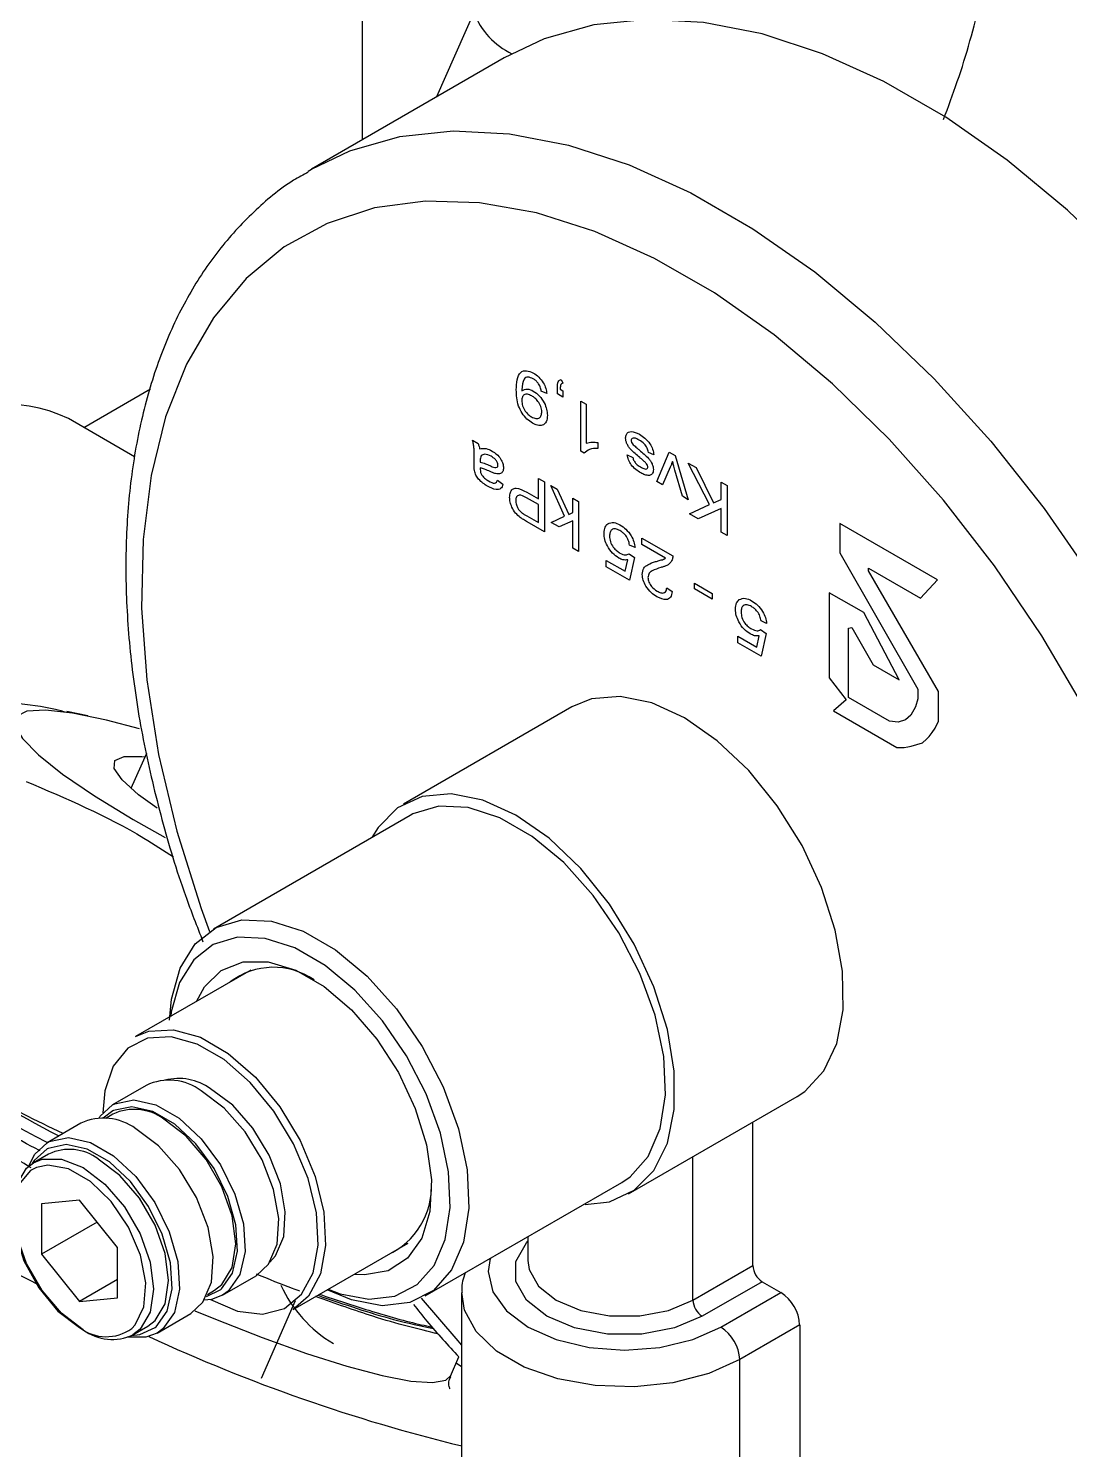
# Model space of a CAD drawing. Extents: x 150 to 4150, y 50 to 2920.
# Drawn here: x 3239.5 to 3337.8, y 2015.6 to 2149.8 of the extents above; entities that cross this region are included whole.
import ezdxf

# ---------------------------------------------------------------- set-up
doc = ezdxf.new("R2010")
doc.units = 0
doc.header["$LTSCALE"] = 10
doc.linetypes.add('SLD-KATı', pattern=[0])
doc.layers.get('0').update_dxf_attribs({"linetype": 'CONTINUOUS'})

msp = doc.modelspace()

# ---------------------------------------------------------------- linework, layer by layer
at = {"color": 7, "linetype": 'SLD-KATı'}
for p, q in [((3271.01, 2262.99), (3271.01, 2139.26)), ((3281.56, 2151.29), (3278.04, 2143.32)), ((3284.43, 2147.01), (3266.23, 2136.5)), ((3265.92, 2136.32), (3266.23, 2136.5)), ((3289.81, 2116.64), (3289.96, 2116.31)), ((3244.73, 2112.13), (3251.02, 2115.76)), ((3288.44, 2115.31), (3287.92, 2115.55)), ((3289.44, 2115.28), (3289.44, 2115.88)), ((3289.96, 2114.97), (3289.44, 2115.28)), ((3289.7, 2115.73), (3289.96, 2115.58)), ((3289.96, 2115.58), (3289.96, 2114.97)), ((3291.64, 2114.61), (3292.16, 2114.31)), ((3291.64, 2109.89), (3291.64, 2114.61)), ((3292.16, 2114.31), (3292.16, 2110.63)), ((3249.54, 2109.36), (3243.29, 2112.96)), ((3281.42, 2110.91), (3281.95, 2110.6)), ((3293.26, 2110.69), (3293.26, 2110.14)), ((3281.58, 2108.58), (3281.58, 2109.32)), ((3291.98, 2109.7), (3291.64, 2109.89)), ((3296.04, 2109.53), (3296.56, 2109.29)), ((3298.55, 2109.53), (3298.03, 2109.77)), ((3298.82, 2107.02), (3300, 2109.79)), ((3300, 2109.79), (3300.55, 2109.47)), ((3300.55, 2109.47), (3301.8, 2105.3)), ((3282.16, 2109.02), (3282.16, 2108.85)), ((3300.1, 2108.38), (3299.37, 2106.7)), ((3301.24, 2105.62), (3300.52, 2108.1)), ((3301.8, 2108.74), (3302.53, 2108.33)), ((3303.8, 2104.83), (3301.8, 2108.74)), ((3302.53, 2108.33), (3304.18, 2105)), ((3283.78, 2107.13), (3284.3, 2106.76)), ((3287.66, 2107.31), (3288.23, 2106.97)), ((3287.66, 2105.37), (3287.66, 2107.31)), ((3288.23, 2106.97), (3288.23, 2102.26)), ((3288.81, 2106.64), (3289.43, 2106.28)), ((3290.12, 2103.73), (3288.81, 2106.64)), ((3299.37, 2106.7), (3298.82, 2107.02)), ((3304.89, 2106.96), (3305.47, 2106.63)), ((3304.89, 2105.33), (3304.89, 2106.96)), ((3305.47, 2106.63), (3305.47, 2101.91)), ((3287.66, 2104.83), (3286.53, 2105.47)), ((3286.55, 2106.01), (3287.66, 2105.37)), ((3289.43, 2106.28), (3290.51, 2103.9)), ((3290.91, 2105.43), (3291.44, 2105.12)), ((3290.91, 2104.08), (3290.91, 2105.43)), ((3301.8, 2105.3), (3301.24, 2105.62)), ((3304.18, 2105), (3304.89, 2105.33)), ((3287.66, 2103.13), (3287.66, 2104.83)), ((3290.51, 2103.9), (3290.91, 2104.08)), ((3291.44, 2105.12), (3291.44, 2100.41)), ((3301.91, 2103.97), (3303.8, 2104.83)), ((3302.73, 2103.49), (3301.91, 2103.97)), ((3304.89, 2104.47), (3302.73, 2103.49)), ((3304.89, 2102.24), (3304.89, 2104.47)), ((3286.55, 2103.77), (3287.66, 2103.13)), ((3288.23, 2102.26), (3286.6, 2103.2)), ((3288.86, 2103.16), (3290.12, 2103.73)), ((3289.61, 2102.73), (3288.86, 2103.16)), ((3290.91, 2103.31), (3289.61, 2102.73)), ((3290.91, 2100.71), (3290.91, 2103.31)), ((3325.31, 2097.72), (3316.1, 2103.04)), ((3316.1, 2103.04), (3316.1, 2100.27)), ((3297.4, 2101.68), (3300.33, 2099.99)), ((3297.4, 2101.08), (3297.4, 2101.68)), ((3305.47, 2101.91), (3304.89, 2102.24)), ((3291.44, 2100.41), (3290.91, 2100.71)), ((3296.2, 2100.2), (3296.72, 2099.84)), ((3296.77, 2100.77), (3296.25, 2101.02)), ((3299.65, 2099.78), (3297.4, 2101.08)), ((3316.1, 2100.27), (3323.47, 2087.4)), ((3294.05, 2099.56), (3295.83, 2098.54)), ((3294.05, 2098.96), (3294.05, 2099.56)), ((3296.25, 2097.69), (3294.05, 2098.96)), ((3295.83, 2098.54), (3296.08, 2099.62)), ((3296.72, 2099.84), (3296.25, 2097.69)), ((3318.82, 2098.59), (3318.82, 2098.83)), ((3318.82, 2098.83), (3323.7, 2096.01)), ((3325.4, 2087.19), (3318.82, 2098.59)), ((3302.38, 2097.42), (3304.05, 2096.45)), ((3302.38, 2096.87), (3302.38, 2097.42)), ((3323.7, 2096.01), (3325.31, 2097.72)), ((3299.76, 2096.99), (3300.28, 2096.63)), ((3304.05, 2095.91), (3302.38, 2096.87)), ((3304.05, 2096.45), (3304.05, 2095.91)), ((3318.35, 2094.64), (3315.09, 2096.52)), ((3315.09, 2096.52), (3315.09, 2088.47)), ((3321.71, 2088.3), (3318.35, 2094.64)), ((3309.19, 2093.61), (3308.66, 2093.85)), ((3316.93, 2093.17), (3317.23, 2093.23)), ((3316.93, 2086.63), (3316.93, 2093.17)), ((3317.23, 2093.23), (3319.26, 2089.72)), ((3306.46, 2092.4), (3308.25, 2091.37)), ((3306.46, 2091.79), (3306.46, 2092.4)), ((3308.25, 2091.37), (3308.49, 2092.45)), ((3308.61, 2093.03), (3309.14, 2092.67)), ((3309.14, 2092.67), (3308.66, 2090.52)), ((3308.66, 2090.52), (3306.46, 2091.79)), ((3319.26, 2089.72), (3321.71, 2088.3)), ((3315.09, 2088.47), (3316.71, 2086.41)), ((3320.79, 2084.4), (3316.93, 2086.63)), ((3323.47, 2086.5), (3323.25, 2085.74)), ((3323.47, 2087.4), (3323.47, 2086.5)), ((3325.4, 2084.39), (3325.4, 2087.19)), ((3245.13, 2084.88), (3243.14, 2085.29)), ((3290.81, 2085.74), (3274.9, 2076.56)), ((3316.71, 2086.41), (3315.5, 2085.37)), ((3315.5, 2085.37), (3321.49, 2081.91)), ((3323.25, 2085.74), (3322.79, 2084.94)), ((3321.62, 2084.31), (3320.79, 2084.4)), ((3322.29, 2084.51), (3321.62, 2084.31)), ((3322.79, 2084.94), (3322.29, 2084.51)), ((3325.09, 2083.72), (3325.4, 2084.39)), ((3323.91, 2082.35), (3324.29, 2082.7)), ((3324.29, 2082.7), (3324.53, 2082.93)), ((3324.53, 2082.93), (3324.8, 2083.31)), ((3324.8, 2083.31), (3325.09, 2083.72)), ((3250.65, 2081.33), (3249.19, 2078.03)), ((3321.49, 2081.91), (3321.83, 2081.91)), ((3321.83, 2081.91), (3322.16, 2081.91)), ((3322.16, 2081.91), (3322.51, 2081.97)), ((3322.51, 2081.97), (3322.83, 2082.03)), ((3322.83, 2082.03), (3323.91, 2082.35)), ((3275.53, 2075.48), (3256.97, 2064.76)), ((3260.49, 2060.88), (3249.63, 2054.61)), ((3250.64, 2050), (3247.46, 2048.16)), ((3296.15, 2039.75), (3312.06, 2048.94)), ((3244.45, 2046.43), (3241.27, 2044.59)), ((3247.49, 2047.29), (3246.81, 2046.89)), ((3307.89, 2033), (3307.89, 2046.53)), ((3241.42, 2043.52), (3240, 2042.7)), ((3276.96, 2030.12), (3295.53, 2040.84)), ((3244.34, 2039.15), (3240.76, 2038.83)), ((3240.76, 2038.83), (3240.76, 2034.06)), ((3247.92, 2034.7), (3244.34, 2039.15)), ((3246, 2037.08), (3240.76, 2034.06)), ((3286.65, 2035.71), (3286.65, 2033.46)), ((3247.92, 2029.93), (3247.92, 2034.7)), ((3264.5, 2028.84), (3275.37, 2035.12)), ((3240.76, 2034.06), (3244.34, 2029.61)), ((3302.23, 2029.73), (3307.89, 2033)), ((3247.92, 2031.67), (3244.34, 2029.61)), ((3257.83, 2030.19), (3261.02, 2032.03)), ((3308.77, 2031.47), (3303.12, 2028.2)), ((3308.77, 2031.47), (3310.54, 2030.44)), ((3256.41, 2030.26), (3257.09, 2030.66)), ((3280.4, 2030.39), (3280.4, 2001.42)), ((3304.88, 2027.18), (3310.54, 2030.44)), ((3244.34, 2029.61), (3247.92, 2029.93)), ((3261.5, 2022.36), (3264.73, 2029.68)), ((3251.65, 2026.62), (3254.83, 2028.45)), ((3249.38, 2026.46), (3250.79, 2027.28)), ((3312.31, 2027.38), (3306.65, 2024.12)), ((3312.31, 2027.38), (3312.31, 2003.21)), ((3279.35, 2022.56), (3280.15, 2024.36)), ((3279.9, 2023.8), (3280.4, 2023.46)), ((3306.65, 1995.78), (3306.65, 2024.12))]:
    msp.add_line(p, q, dxfattribs=at)
at = {"color": 8, "linetype": 'SLD-KATı'}
for p, q in [((3247.47, 2047.59), (3246.58, 2046.91)), ((3302.23, 2029.73), (3302.23, 2043.26)), ((3256.31, 2030.06), (3257.67, 2030.72))]:
    msp.add_line(p, q, dxfattribs=at)
at = {"color": 7, "linetype": 'SLD-KATı', "flags": 128}
for points in [[(3361.93, 2012.77), (3364.42, 2014.41), (3368.02, 2017.63), (3371.12, 2021.56), (3373.67, 2026.14), (3375.65, 2031.34), (3377.03, 2037.08), (3377.81, 2043.31), (3377.96, 2049.95), (3377.5, 2056.94), (3376.42, 2064.18), (3374.73, 2071.6), (3372.46, 2079.12), (3369.64, 2086.64), (3366.28, 2094.09), (3362.44, 2101.38), (3358.16, 2108.42), (3353.47, 2115.14), (3348.45, 2121.46), (3343.14, 2127.31), (3337.6, 2132.62), (3331.9, 2137.34), (3326.1, 2141.4), (3320.26, 2144.77), (3314.46, 2147.4), (3308.76, 2149.27), (3303.22, 2150.35), (3297.91, 2150.63), (3292.89, 2150.12), (3288.2, 2148.8), (3284.43, 2147.01)], [(3312.06, 2048.94), (3312.81, 2049.44), (3314.59, 2051.36), (3315.81, 2053.97), (3316.4, 2057.15), (3316.36, 2060.77), (3315.67, 2064.67), (3314.38, 2068.69), (3312.53, 2072.65), (3310.2, 2076.38), (3307.5, 2079.72), (3304.53, 2082.53), (3301.44, 2084.69), (3298.34, 2086.11), (3295.38, 2086.72), (3292.67, 2086.5), (3290.81, 2085.74)], [(3250, 2083.67), (3246.89, 2084.49), (3243.66, 2085.15), (3241.13, 2085.43), (3239.35, 2085.32), (3238.38, 2084.83), (3238.24, 2083.96), (3238.94, 2082.75), (3240.45, 2081.21), (3242.74, 2079.4), (3245.74, 2077.35), (3249.39, 2075.12), (3252.43, 2073.4)], [(3251.65, 2076.17), (3249.9, 2077.44), (3248.35, 2078.84), (3247.59, 2079.93), (3247.66, 2080.68), (3248.55, 2081.06), (3250.23, 2081.05), (3250.52, 2081.02)], [(3292.06, 2038.76), (3294.36, 2039.02), (3296.69, 2040.1), (3298.54, 2041.97), (3299.82, 2044.54), (3300.47, 2047.72), (3300.47, 2051.34), (3299.82, 2055.27), (3298.54, 2059.32), (3296.69, 2063.32), (3294.36, 2067.1), (3291.64, 2070.48), (3288.65, 2073.33), (3285.53, 2075.51), (3282.4, 2076.93), (3279.42, 2077.54), (3276.69, 2077.29), (3274.36, 2076.21), (3272.51, 2074.34), (3271.94, 2073.4)], [(3295.53, 2040.84), (3296.31, 2041.36), (3298.02, 2043.29), (3299.15, 2045.92), (3299.65, 2049.12), (3299.48, 2052.74), (3298.66, 2056.62), (3297.23, 2060.56), (3295.25, 2064.4), (3292.82, 2067.94), (3290.04, 2071.03), (3287.06, 2073.51), (3284, 2075.27), (3281.01, 2076.24), (3278.24, 2076.36), (3275.8, 2075.63), (3275.53, 2075.48)], [(3252.83, 2056.15), (3253.01, 2058.14), (3253.83, 2061.07), (3255.26, 2063.36), (3257.24, 2064.91), (3259.67, 2065.64), (3262.45, 2065.52), (3265.44, 2064.56), (3268.49, 2062.79), (3271.48, 2060.31), (3274.26, 2057.23), (3276.69, 2053.68), (3278.67, 2049.85), (3280.1, 2045.9), (3280.92, 2042.03), (3281.09, 2038.41), (3280.59, 2035.21), (3279.46, 2032.58), (3277.74, 2030.65), (3275.52, 2029.5), (3272.9, 2029.19), (3270.01, 2029.74), (3267.72, 2030.7)], [(3267.81, 2030.75), (3268.93, 2030.33), (3271.65, 2029.82), (3274.11, 2030.11), (3276.19, 2031.19), (3277.8, 2033), (3278.86, 2035.46), (3279.32, 2038.46), (3279.17, 2041.85), (3278.4, 2045.49), (3277.06, 2049.19), (3275.2, 2052.78), (3272.92, 2056.1), (3270.31, 2059), (3267.51, 2061.32), (3264.65, 2062.98), (3261.85, 2063.88), (3259.25, 2064), (3256.96, 2063.31), (3255.11, 2061.86), (3253.76, 2059.71), (3253, 2056.96), (3252.94, 2056.52)], [(3255.37, 2057.93), (3256.13, 2059.31), (3257.72, 2060.86), (3259.77, 2061.66), (3262.15, 2061.67), (3264.75, 2060.88), (3267.42, 2059.34), (3270.01, 2057.13), (3272.4, 2054.37), (3274.44, 2051.21), (3276.03, 2047.82), (3277.09, 2044.38), (3277.55, 2041.08), (3277.4, 2038.09), (3276.63, 2035.58), (3275.3, 2033.69), (3273.47, 2032.5), (3271.24, 2032.1), (3270.25, 2032.16)], [(3256.71, 2029.78), (3259.24, 2028.69), (3261.61, 2028.41), (3263.67, 2028.95), (3265.29, 2030.28), (3266.38, 2032.31), (3266.86, 2034.93), (3266.7, 2037.96), (3265.91, 2041.21), (3264.54, 2044.48), (3262.69, 2047.57), (3260.45, 2050.28), (3257.99, 2052.43), (3255.44, 2053.9), (3252.97, 2054.6), (3250.74, 2054.47), (3248.88, 2053.53), (3247.52, 2051.83), (3246.73, 2049.49), (3246.55, 2047.4)], [(3249.63, 2054.61), (3250.88, 2055.12), (3253.19, 2055.25), (3255.75, 2054.54), (3258.38, 2053.02), (3260.94, 2050.78), (3263.25, 2047.98), (3265.17, 2044.79), (3266.58, 2041.4), (3267.4, 2038.04), (3267.56, 2034.9), (3267.07, 2032.2), (3265.95, 2030.09), (3264.5, 2028.84)], [(3261.02, 2032.03), (3262.18, 2033.11), (3262.98, 2035), (3263.14, 2037.42), (3262.66, 2040.16), (3261.56, 2042.98), (3259.96, 2045.63), (3257.99, 2047.86), (3255.83, 2049.48)], [(3262.31, 2033.3), (3262.84, 2033.9), (3263.61, 2035.73), (3263.76, 2038.06), (3263.29, 2040.71), (3262.24, 2043.42), (3260.7, 2045.97), (3258.8, 2048.12), (3256.71, 2049.69)], [(3246.18, 2046.91), (3246.29, 2047.08), (3247.46, 2048.16)], [(3257.67, 2030.72), (3257.75, 2030.79), (3258.79, 2032.27), (3259.26, 2034.35), (3259.1, 2036.84), (3258.34, 2039.51), (3257.04, 2042.14), (3255.32, 2044.49), (3253.33, 2046.34), (3251.25, 2047.55), (3249.26, 2047.98), (3247.54, 2047.62), (3247.47, 2047.59)], [(3257.09, 2030.66), (3257.78, 2031.19), (3258.75, 2032.82), (3259.08, 2035.05), (3258.75, 2037.67), (3257.78, 2040.41), (3256.28, 2043.01), (3254.39, 2045.22), (3252.29, 2046.81)], [(3254.83, 2028.45), (3255.99, 2029.54), (3256.79, 2031.43), (3256.96, 2033.85), (3256.47, 2036.59), (3255.38, 2039.41), (3253.77, 2042.05), (3251.8, 2044.29), (3249.64, 2045.91)], [(3239.54, 2042.4), (3240.11, 2043.51), (3241.27, 2044.59)], [(3251.48, 2027.15), (3251.57, 2027.22), (3252.61, 2028.7), (3253.07, 2030.78), (3252.91, 2033.26), (3252.15, 2035.94), (3250.86, 2038.57), (3249.14, 2040.92), (3247.15, 2042.77), (3245.07, 2043.97), (3243.08, 2044.41), (3241.36, 2044.05), (3241.28, 2044.02)], [(3244.69, 2026.93), (3242.64, 2028.49), (3240.8, 2030.64), (3239.33, 2033.18), (3238.39, 2035.86), (3238.06, 2038.41), (3238.39, 2040.59), (3239.33, 2042.18), (3240, 2042.7)], [(3249.26, 2027.05), (3249.59, 2027.38), (3250.42, 2029.09), (3250.59, 2031.37), (3250.08, 2033.97), (3248.96, 2036.62), (3247.32, 2039.03), (3245.37, 2040.93), (3243.31, 2042.12), (3241.35, 2042.48), (3240.26, 2042.24)], [(3250.79, 2027.28), (3251.47, 2027.8), (3252.41, 2029.39), (3252.73, 2031.57), (3252.41, 2034.13), (3251.47, 2036.8), (3250, 2039.34), (3248.15, 2041.5), (3246.11, 2043.05)], [(3257.83, 2030.19), (3256.78, 2029.79), (3256.11, 2029.71)], [(3251.65, 2026.62), (3250.59, 2026.22), (3248.84, 2026.22)]]:
    msp.add_lwpolyline(points, dxfattribs=at)
at = {"color": 8, "linetype": 'SLD-KATı', "flags": 128}
for points in [[(3266.23, 2136.5), (3269.86, 2138.24), (3274.56, 2139.58), (3279.6, 2140.12), (3284.93, 2139.85), (3290.49, 2138.77), (3296.22, 2136.91), (3302.04, 2134.26), (3307.9, 2130.88), (3313.73, 2126.8), (3319.45, 2122.05), (3325.01, 2116.71), (3330.35, 2110.82), (3335.39, 2104.46), (3340.08, 2097.7), (3344.37, 2090.62), (3348.21, 2083.29), (3351.56, 2075.81), (3354.38, 2068.25), (3356.63, 2060.7), (3358.29, 2053.25), (3359.33, 2045.99), (3359.76, 2038.99), (3359.56, 2032.35), (3358.74, 2026.12), (3357.3, 2020.39), (3355.27, 2015.22), (3352.66, 2010.67), (3349.5, 2006.79), (3345.84, 2003.63), (3343.72, 2002.26)], [(3312.31, 2003.21), (3317.77, 2001.8), (3323.02, 2001.18), (3328.02, 2001.38), (3332.69, 2002.37), (3336.98, 2004.16), (3340.84, 2006.72), (3344.21, 2010.02), (3347.07, 2014.02), (3349.37, 2018.67), (3351.08, 2023.91), (3352.19, 2029.68), (3352.68, 2035.91), (3352.54, 2042.52), (3351.78, 2049.44), (3350.41, 2056.58), (3348.44, 2063.84), (3345.9, 2071.15), (3342.81, 2078.41), (3339.22, 2085.54), (3335.17, 2092.45), (3330.71, 2099.04), (3325.89, 2105.26), (3320.77, 2111.01), (3315.42, 2116.23), (3309.89, 2120.85), (3304.27, 2124.82), (3298.61, 2128.08), (3292.98, 2130.61), (3287.46, 2132.37), (3282.1, 2133.33), (3276.99, 2133.49), (3272.17, 2132.84), (3267.7, 2131.39), (3263.65, 2129.16), (3260.06, 2126.18), (3256.98, 2122.48), (3254.43, 2118.11), (3252.46, 2113.12), (3251.09, 2107.57), (3250.33, 2101.53), (3250.2, 2095.07), (3250.69, 2088.28), (3251.79, 2081.23), (3253.51, 2074.01), (3255.81, 2066.7), (3256.6, 2064.53)], [(3247.46, 2048.16), (3247.66, 2048.27), (3249.46, 2048.65), (3251.55, 2048.18), (3253.74, 2046.92), (3255.83, 2044.97), (3257.64, 2042.5), (3259, 2039.74), (3259.8, 2036.93), (3259.96, 2034.32), (3259.48, 2032.14), (3258.38, 2030.58), (3257.83, 2030.19)], [(3241.27, 2044.59), (3241.47, 2044.69), (3243.28, 2045.07), (3245.37, 2044.61), (3247.55, 2043.35), (3249.64, 2041.4), (3251.45, 2038.93), (3252.81, 2036.17), (3253.61, 2033.36), (3253.78, 2030.75), (3253.29, 2028.57), (3252.19, 2027.01), (3251.65, 2026.62)], [(3241.28, 2044.02), (3240.06, 2042.92), (3239.86, 2042.62)], [(3240.26, 2042.24), (3239.72, 2041.95), (3238.59, 2040.61), (3238.08, 2038.59), (3238.25, 2036.11), (3239.08, 2033.45), (3240.48, 2030.89), (3242.3, 2028.7), (3244.34, 2027.13)], [(3240, 2042.7), (3240.8, 2043.03), (3242.64, 2043.05), (3244.69, 2042.24), (3246.74, 2040.68), (3248.59, 2038.53), (3250.05, 2035.99), (3251, 2033.31), (3251.32, 2030.76), (3251, 2028.58), (3250.05, 2026.99), (3249.38, 2026.46)], [(3303.12, 2028.2), (3300.49, 2027.1), (3297.4, 2026.52), (3294.16, 2026.52), (3291.07, 2027.1), (3288.44, 2028.2), (3286.54, 2029.72), (3285.53, 2031.5), (3285.53, 2033.37), (3286.54, 2035.15), (3286.65, 2035.28)], [(3283.08, 2033.65), (3282.9, 2032.43), (3283.34, 2030.51), (3284.63, 2028.72), (3286.68, 2027.18), (3289.34, 2026), (3292.45, 2025.26), (3295.78, 2025), (3299.11, 2025.26), (3302.22, 2026), (3304.88, 2027.18)], [(3286.65, 2033.46), (3286.77, 2032.63), (3287.65, 2031.06), (3289.33, 2029.73), (3291.64, 2028.76), (3294.35, 2028.25), (3297.21, 2028.25), (3299.92, 2028.76), (3302.23, 2029.73)], [(3306.65, 2024.12), (3303.73, 2022.8), (3300.35, 2021.92), (3296.71, 2021.53), (3293.01, 2021.66), (3289.47, 2022.3), (3286.3, 2023.41), (3283.68, 2024.92), (3281.76, 2026.75), (3280.66, 2028.79), (3280.41, 2030.44)], [(3276.58, 2029.92), (3279.85, 2026.11), (3280.4, 2025.49)], [(3255.23, 2028.73), (3257.16, 2027.93), (3261.58, 2026.19), (3265.77, 2024.7), (3269.58, 2023.49), (3272.9, 2022.61), (3275.62, 2022.09), (3277.65, 2021.94), (3278.92, 2022.16), (3279.35, 2022.57)], [(3249.23, 2026.38), (3250.04, 2026.47), (3251.48, 2027.15)]]:
    msp.add_lwpolyline(points, dxfattribs=at)
at = {"color": 8, "linetype": 'SLD-KATı'}
for centre, radius, start, end in [((3288.15, 2153.79), 7.05, 200.8027, 244.8268), ((3246.86, 2030.35), 4.08, 231.8909, 306.1104)]:
    msp.add_arc(centre, radius, start, end, dxfattribs=at)
at = {"color": 7, "linetype": 'SLD-KATı'}
for centre, radius, start, end in [((3237.16, 2099.95), 14.38, 64.7809, 126.5296), ((3262.65, 2054.43), 6.72, 55.2792, 127.4634), ((3288.35, 2134.21), 100.16, 234.885, 242.6784), ((3252.8, 2045.4), 5.09, 53.5137, 115.1758), ((3253.7, 2045.45), 5.2, 54.6095, 104.5893), ((3249.5, 2043.08), 4.66, 53.1992, 115.4904), ((3246.62, 2041.82), 5.09, 53.5137, 115.1758), ((3243.38, 2039.41), 4.55, 53.1992, 115.4904), ((3270.47, 2040.45), 7.09, 294.6832, 2.5635), ((3322.66, 2195.61), 183.82, 240.2053, 243.4208), ((3309.81, 2033.08), 1.92, 182.6055, 237.3945), ((3274.59, 2036.3), 12.38, 204.6921, 239.4471), ((3308.47, 2027.21), 3.84, 2.6055, 57.3945), ((3304.15, 2029.82), 1.92, 182.6055, 237.3945), ((3247.42, 2030.57), 4.55, 233.1992, 295.4904), ((3319.04, 2173.85), 162.55, 245.2056, 256.2515), ((3302.81, 2023.94), 3.84, 2.6055, 57.3945)]:
    msp.add_arc(centre, radius, start, end, dxfattribs=at)
for points, knots in [([(3325.89, 2141.18), (3326.33, 2142.38), (3327.73, 2146.11), (3329.48, 2152.48), (3331.13, 2160.2), (3332.17, 2167.92), (3332.3, 2172.96), (3332.37, 2175.49)], [0, 0, 0, 0, 0.10423, 0.325691, 0.548724, 0.773573, 1, 1, 1, 1]), ([(3265.92, 2136.22), (3265.46, 2135.97), (3263.58, 2134.97), (3260.71, 2132.52), (3257.38, 2128.92), (3254.57, 2124.69), (3252.27, 2119.91), (3250.52, 2114.61), (3249.32, 2108.82), (3248.7, 2102.62), (3248.67, 2096.08), (3249.22, 2089.26), (3250.34, 2082.25), (3252.04, 2075.12), (3253.91, 2068.86), (3255.42, 2065.02), (3255.99, 2063.56)], [0, 0, 0, 0, 0.024415, 0.098663, 0.172983, 0.247948, 0.323926, 0.400991, 0.478963, 0.557541, 0.636431, 0.715407, 0.794327, 0.873149, 0.951867, 1, 1, 1, 1]), ([(3285.56, 2115.67), (3285.57, 2115.99), (3285.59, 2116.64), (3285.89, 2117.36), (3286.5, 2117.56), (3286.95, 2117.35), (3287.18, 2117.25)], [0, 0, 0, 0, 0.2814143, 0.5607334, 0.780049, 1, 1, 1, 1]), ([(3287.16, 2116.72), (3286.99, 2116.79), (3286.73, 2116.9), (3286.45, 2116.84), (3286.16, 2116.53), (3286.12, 2116.06), (3286.08, 2115.68)], [0, 0, 0, 0, 0.249685, 0.375243, 0.500757, 1, 1, 1, 1]), ([(3287.92, 2115.55), (3287.89, 2115.68), (3287.84, 2115.94), (3287.64, 2116.3), (3287.4, 2116.56), (3287.24, 2116.66), (3287.16, 2116.72)], [0, 0, 0, 0, 0.280371, 0.55897, 0.77931, 1, 1, 1, 1]), ([(3287.18, 2117.25), (3287.35, 2117.14), (3287.69, 2116.91), (3288.11, 2116.38), (3288.36, 2115.81), (3288.42, 2115.47), (3288.44, 2115.31)], [0, 0, 0, 0, 0.280319, 0.55955, 0.779536, 1, 1, 1, 1]), ([(3289.44, 2115.88), (3289.45, 2116.09), (3289.46, 2116.37), (3289.63, 2116.6), (3289.75, 2116.63), (3289.81, 2116.64)], [0, 0, 0, 0, 0.559213, 0.779598, 1, 1, 1, 1]), ([(3289.96, 2116.31), (3289.91, 2116.29), (3289.8, 2116.26), (3289.72, 2116.04), (3289.71, 2115.85), (3289.7, 2115.73)], [0, 0, 0, 0, 0.278932, 0.558845, 1, 1, 1, 1]), ([(3287.09, 2112.52), (3286.92, 2112.64), (3286.56, 2112.88), (3286.09, 2113.46), (3285.6, 2114.45), (3285.58, 2115.16), (3285.56, 2115.67)], [0, 0, 0, 0, 0.187174, 0.374197, 0.561074, 1, 1, 1, 1]), ([(3286.08, 2115.68), (3286.08, 2115.66), (3286.08, 2115.62), (3286.08, 2115.59), (3286.09, 2115.57)], [0, 0, 0, 0, 0.559983, 1, 1, 1, 1]), ([(3286.09, 2115.57), (3286.25, 2115.67), (3286.55, 2115.84), (3286.98, 2115.65), (3287.16, 2115.56)], [0, 0, 0, 0, 0.55858, 1, 1, 1, 1]), ([(3287.02, 2115.1), (3286.88, 2115.17), (3286.62, 2115.3), (3286.29, 2115.24), (3286.11, 2115), (3286.09, 2114.77), (3286.09, 2114.65)], [0, 0, 0, 0, 0.280373, 0.55979, 0.779516, 1, 1, 1, 1]), ([(3286.09, 2114.65), (3286.1, 2114.49), (3286.12, 2114.17), (3286.38, 2113.68), (3286.69, 2113.32), (3286.9, 2113.18), (3287, 2113.11)], [0, 0, 0, 0, 0.279934, 0.558862, 0.779139, 1, 1, 1, 1]), ([(3287.97, 2113.61), (3287.96, 2113.77), (3287.92, 2114.1), (3287.64, 2114.57), (3287.33, 2114.9), (3287.12, 2115.04), (3287.02, 2115.1)], [0, 0, 0, 0, 0.279121, 0.55831, 0.77893, 1, 1, 1, 1]), ([(3287.16, 2115.56), (3287.36, 2115.43), (3287.75, 2115.15), (3288.2, 2114.49), (3288.46, 2113.83), (3288.48, 2113.46), (3288.5, 2113.27)], [0, 0, 0, 0, 0.279839, 0.559439, 0.779465, 1, 1, 1, 1]), ([(3287, 2113.11), (3287.14, 2113.05), (3287.42, 2112.92), (3287.75, 2113), (3287.94, 2113.24), (3287.96, 2113.49), (3287.97, 2113.61)], [0, 0, 0, 0, 0.280182, 0.559649, 0.779625, 1, 1, 1, 1]), ([(3288.5, 2113.27), (3288.48, 2113.05), (3288.44, 2112.6), (3288.05, 2112.29), (3287.58, 2112.28), (3287.25, 2112.44), (3287.09, 2112.52)], [0, 0, 0, 0, 0.27982, 0.558978, 0.779334, 1, 1, 1, 1]), ([(3281.58, 2109.32), (3281.58, 2109.49), (3281.58, 2109.78), (3281.57, 2110.18), (3281.53, 2110.53), (3281.46, 2110.78), (3281.42, 2110.91)], [0, 0, 0, 0, 0.340206, 0.560339, 0.780183, 1, 1, 1, 1]), ([(3281.95, 2110.6), (3281.99, 2110.51), (3282.06, 2110.33), (3282.09, 2110.16), (3282.1, 2110.09)], [0, 0, 0, 0, 0.5596973, 1, 1, 1, 1]), ([(3292.16, 2110.63), (3292.35, 2110.68), (3292.7, 2110.76), (3293.09, 2110.71), (3293.26, 2110.69)], [0, 0, 0, 0, 0.559709, 1, 1, 1, 1]), ([(3295.88, 2111.13), (3295.9, 2111.25), (3295.93, 2111.49), (3296.13, 2111.69), (3296.53, 2111.78), (3296.91, 2111.6), (3297.18, 2111.47)], [0, 0, 0, 0, 0.186644, 0.373669, 0.560888, 1, 1, 1, 1]), ([(3297.21, 2109.27), (3296.92, 2109.52), (3296.55, 2109.82), (3296.16, 2110.29), (3296, 2110.57), (3295.9, 2110.86), (3295.89, 2111.04), (3295.88, 2111.13)], [0, 0, 0, 0, 0.50054, 0.625526, 0.750359, 0.875075, 1, 1, 1, 1]), ([(3297.17, 2110.93), (3297.01, 2111.02), (3296.76, 2111.15), (3296.52, 2111.11), (3296.42, 2111.02), (3296.41, 2110.93), (3296.41, 2110.89)], [0, 0, 0, 0, 0.499688, 0.749391, 0.874895, 1, 1, 1, 1]), ([(3296.41, 2110.89), (3296.41, 2110.85), (3296.42, 2110.77), (3296.49, 2110.63), (3296.56, 2110.54), (3296.6, 2110.49)], [0, 0, 0, 0, 0.279464, 0.559603, 1, 1, 1, 1]), ([(3298.03, 2109.77), (3298, 2109.91), (3297.94, 2110.18), (3297.61, 2110.65), (3297.34, 2110.83), (3297.17, 2110.93)], [0, 0, 0, 0, 0.27976, 0.559402, 1, 1, 1, 1]), ([(3297.18, 2111.47), (3297.35, 2111.36), (3297.7, 2111.15), (3298.17, 2110.64), (3298.45, 2110.05), (3298.52, 2109.71), (3298.55, 2109.53)], [0, 0, 0, 0, 0.280824, 0.559858, 0.779598, 1, 1, 1, 1]), ([(3282.1, 2110.09), (3282.31, 2110.13), (3282.66, 2110.2), (3283.09, 2109.99), (3283.28, 2109.89)], [0, 0, 0, 0, 0.55993, 1, 1, 1, 1]), ([(3282.25, 2109.45), (3282.22, 2109.38), (3282.16, 2109.26), (3282.16, 2109.1), (3282.16, 2109.02)], [0, 0, 0, 0, 0.558779, 1, 1, 1, 1]), ([(3283.18, 2109.41), (3282.97, 2109.5), (3282.61, 2109.67), (3282.36, 2109.52), (3282.25, 2109.45)], [0, 0, 0, 0, 0.560512, 1, 1, 1, 1]), ([(3283.83, 2108.57), (3283.83, 2108.61), (3283.82, 2108.7), (3283.75, 2108.88), (3283.54, 2109.18), (3283.32, 2109.32), (3283.18, 2109.41)], [0, 0, 0, 0, 0.125453, 0.251126, 0.500814, 1, 1, 1, 1]), ([(3283.28, 2109.89), (3283.43, 2109.8), (3283.71, 2109.62), (3284.08, 2109.2), (3284.32, 2108.71), (3284.34, 2108.44), (3284.36, 2108.3)], [0, 0, 0, 0, 0.281056, 0.5604121, 0.7801661, 1, 1, 1, 1]), ([(3293.26, 2110.14), (3292.98, 2110.14), (3292.47, 2110.14), (3292.13, 2109.83), (3291.98, 2109.7)], [0, 0, 0, 0, 0.560657, 1, 1, 1, 1]), ([(3297.32, 2107.83), (3297.16, 2107.93), (3296.84, 2108.13), (3296.42, 2108.54), (3296.12, 2109.06), (3296.07, 2109.37), (3296.04, 2109.53)], [0, 0, 0, 0, 0.280949, 0.561001, 0.779731, 1, 1, 1, 1]), ([(3296.56, 2109.29), (3296.59, 2109.18), (3296.65, 2108.96), (3296.92, 2108.62), (3297.14, 2108.48), (3297.27, 2108.39)], [0, 0, 0, 0, 0.278734, 0.558687, 1, 1, 1, 1]), ([(3296.6, 2110.49), (3296.71, 2110.39), (3296.91, 2110.21), (3297.11, 2110.05), (3297.19, 2109.97)], [0, 0, 0, 0, 0.559769, 1, 1, 1, 1]), ([(3297.19, 2109.97), (3297.48, 2109.74), (3297.84, 2109.44), (3298.23, 2108.97), (3298.38, 2108.7), (3298.48, 2108.41), (3298.5, 2108.23), (3298.5, 2108.14)], [0, 0, 0, 0, 0.500369, 0.625415, 0.750323, 0.875138, 1, 1, 1, 1]), ([(3297.7, 2108.86), (3297.61, 2108.94), (3297.45, 2109.08), (3297.28, 2109.22), (3297.21, 2109.27)], [0, 0, 0, 0, 0.559958, 1, 1, 1, 1]), ([(3281.61, 2108.05), (3281.6, 2108.15), (3281.58, 2108.33), (3281.58, 2108.5), (3281.58, 2108.58)], [0, 0, 0, 0, 0.55978, 1, 1, 1, 1]), ([(3282.84, 2106.58), (3282.55, 2106.76), (3282.15, 2107.01), (3281.72, 2107.61), (3281.64, 2107.9), (3281.61, 2108.05)], [0, 0, 0, 0, 0.559877, 0.779745, 1, 1, 1, 1]), ([(3282.16, 2108.85), (3282.32, 2108.8), (3282.62, 2108.71), (3282.92, 2108.58), (3283.06, 2108.52)], [0, 0, 0, 0, 0.559809, 1, 1, 1, 1]), ([(3282.16, 2108.3), (3282.16, 2108.28), (3282.16, 2108.23), (3282.16, 2108.18), (3282.16, 2108.16)], [0, 0, 0, 0, 0.560015, 1, 1, 1, 1]), ([(3283.11, 2107.95), (3282.93, 2108.03), (3282.61, 2108.18), (3282.3, 2108.26), (3282.16, 2108.3)], [0, 0, 0, 0, 0.560153, 1, 1, 1, 1]), ([(3282.16, 2108.16), (3282.16, 2108.06), (3282.17, 2107.92), (3282.24, 2107.73), (3282.29, 2107.65), (3282.31, 2107.61)], [0, 0, 0, 0, 0.5594031, 0.779779, 1, 1, 1, 1]), ([(3283.06, 2108.52), (3283.22, 2108.44), (3283.46, 2108.32), (3283.72, 2108.33), (3283.82, 2108.43), (3283.83, 2108.52), (3283.83, 2108.57)], [0, 0, 0, 0, 0.50146, 0.750083, 0.875097, 1, 1, 1, 1]), ([(3283.59, 2107.76), (3283.5, 2107.79), (3283.34, 2107.85), (3283.18, 2107.92), (3283.11, 2107.95)], [0, 0, 0, 0, 0.559935, 1, 1, 1, 1]), ([(3284.36, 2108.3), (3284.34, 2108.17), (3284.31, 2107.92), (3284.05, 2107.69), (3283.76, 2107.73), (3283.59, 2107.76)], [0, 0, 0, 0, 0.279893, 0.560203, 1, 1, 1, 1]), ([(3297.27, 2108.39), (3297.42, 2108.31), (3297.64, 2108.19), (3297.86, 2108.19), (3297.96, 2108.27), (3297.97, 2108.34), (3297.98, 2108.38)], [0, 0, 0, 0, 0.500504, 0.749888, 0.87543, 1, 1, 1, 1]), ([(3297.91, 2108.6), (3297.87, 2108.66), (3297.81, 2108.75), (3297.73, 2108.83), (3297.7, 2108.86)], [0, 0, 0, 0, 0.559086, 1, 1, 1, 1]), ([(3297.98, 2108.38), (3297.97, 2108.42), (3297.97, 2108.5), (3297.93, 2108.57), (3297.91, 2108.6)], [0, 0, 0, 0, 0.55894, 1, 1, 1, 1]), ([(3298.5, 2108.14), (3298.5, 2108.06), (3298.48, 2107.9), (3298.37, 2107.69), (3298.22, 2107.63), (3298.13, 2107.59)], [0, 0, 0, 0, 0.280424, 0.560832, 1, 1, 1, 1]), ([(3300.31, 2108.92), (3300.27, 2108.82), (3300.21, 2108.63), (3300.14, 2108.46), (3300.1, 2108.38)], [0, 0, 0, 0, 0.55999, 1, 1, 1, 1]), ([(3300.52, 2108.1), (3300.48, 2108.26), (3300.4, 2108.53), (3300.34, 2108.8), (3300.31, 2108.92)], [0, 0, 0, 0, 0.559977, 1, 1, 1, 1]), ([(3282.31, 2107.61), (3282.42, 2107.48), (3282.62, 2107.26), (3282.84, 2107.13), (3282.94, 2107.07)], [0, 0, 0, 0, 0.558151, 1, 1, 1, 1]), ([(3284.3, 2106.76), (3284.25, 2106.6), (3284.14, 2106.27), (3283.56, 2106.21), (3283.11, 2106.44), (3282.84, 2106.58)], [0, 0, 0, 0, 0.279859, 0.558921, 1, 1, 1, 1]), ([(3282.94, 2107.07), (3283.14, 2106.95), (3283.43, 2106.79), (3283.7, 2106.92), (3283.75, 2107.06), (3283.78, 2107.13)], [0, 0, 0, 0, 0.5585692, 0.7788926, 1, 1, 1, 1]), ([(3298.13, 2107.59), (3297.99, 2107.6), (3297.73, 2107.61), (3297.44, 2107.76), (3297.32, 2107.83)], [0, 0, 0, 0, 0.559015, 1, 1, 1, 1]), ([(3284.93, 2105.52), (3284.95, 2105.68), (3284.97, 2106), (3285.19, 2106.31), (3285.7, 2106.47), (3286.2, 2106.2), (3286.55, 2106.01)], [0, 0, 0, 0, 0.187114, 0.374033, 0.560377, 1, 1, 1, 1]), ([(3285.94, 2103.62), (3285.79, 2103.75), (3285.48, 2104), (3285.15, 2104.55), (3284.96, 2105.07), (3284.94, 2105.37), (3284.93, 2105.52)], [0, 0, 0, 0, 0.280322, 0.559268, 0.779622, 1, 1, 1, 1]), ([(3286.53, 2105.47), (3286.28, 2105.61), (3285.97, 2105.78), (3285.68, 2105.69), (3285.54, 2105.54), (3285.52, 2105.34), (3285.51, 2105.2)], [0, 0, 0, 0, 0.498924, 0.624544, 0.750205, 1, 1, 1, 1]), ([(3285.51, 2105.2), (3285.52, 2105.1), (3285.53, 2104.9), (3285.65, 2104.58), (3285.82, 2104.31), (3285.95, 2104.19), (3286.01, 2104.13)], [0, 0, 0, 0, 0.280049, 0.55961, 0.779785, 1, 1, 1, 1]), ([(3286.01, 2104.13), (3286.11, 2104.05), (3286.29, 2103.92), (3286.47, 2103.82), (3286.55, 2103.77)], [0, 0, 0, 0, 0.559675, 1, 1, 1, 1]), ([(3286.6, 2103.2), (3286.48, 2103.27), (3286.26, 2103.4), (3286.04, 2103.55), (3285.94, 2103.62)], [0, 0, 0, 0, 0.5601106, 1, 1, 1, 1]), ([(3293.84, 2102.12), (3293.86, 2102.34), (3293.89, 2102.73), (3294.1, 2102.93), (3294.19, 2103.02)], [0, 0, 0, 0, 0.559467, 1, 1, 1, 1]), ([(3294.19, 2103.02), (3294.38, 2103.1), (3294.71, 2103.25), (3295.16, 2103.02), (3295.35, 2102.93)], [0, 0, 0, 0, 0.558244, 1, 1, 1, 1]), ([(3295.35, 2102.38), (3295.2, 2102.45), (3294.91, 2102.6), (3294.57, 2102.51), (3294.39, 2102.23), (3294.37, 2101.98), (3294.36, 2101.85)], [0, 0, 0, 0, 0.2803482, 0.5593736, 0.7794226, 1, 1, 1, 1]), ([(3295.35, 2102.93), (3295.54, 2102.8), (3295.92, 2102.55), (3296.39, 2101.96), (3296.69, 2101.33), (3296.74, 2100.96), (3296.77, 2100.77)], [0, 0, 0, 0, 0.280415, 0.559837, 0.779763, 1, 1, 1, 1]), ([(3295.23, 2099.79), (3295.03, 2099.93), (3294.63, 2100.21), (3294.16, 2100.87), (3293.88, 2101.55), (3293.85, 2101.93), (3293.84, 2102.12)], [0, 0, 0, 0, 0.279944, 0.559574, 0.779627, 1, 1, 1, 1]), ([(3294.36, 2101.85), (3294.38, 2101.68), (3294.4, 2101.34), (3294.68, 2100.82), (3295.02, 2100.47), (3295.24, 2100.33), (3295.35, 2100.26)], [0, 0, 0, 0, 0.279869, 0.558392, 0.778843, 1, 1, 1, 1]), ([(3296.25, 2101.02), (3296.22, 2101.17), (3296.16, 2101.47), (3295.92, 2101.9), (3295.63, 2102.2), (3295.44, 2102.32), (3295.35, 2102.38)], [0, 0, 0, 0, 0.280207, 0.559034, 0.779278, 1, 1, 1, 1]), ([(3295.35, 2100.26), (3295.54, 2100.17), (3295.86, 2100.01), (3296.09, 2100.14), (3296.2, 2100.2)], [0, 0, 0, 0, 0.559889, 1, 1, 1, 1]), ([(3300.33, 2099.99), (3300.33, 2099.91), (3300.33, 2099.77), (3300.29, 2099.66), (3300.27, 2099.61)], [0, 0, 0, 0, 0.559872, 1, 1, 1, 1]), ([(3296.08, 2099.62), (3295.93, 2099.6), (3295.67, 2099.58), (3295.36, 2099.72), (3295.23, 2099.79)], [0, 0, 0, 0, 0.559791, 1, 1, 1, 1]), ([(3297.45, 2098.24), (3297.49, 2098.45), (3297.55, 2098.88), (3298.05, 2099.24), (3298.46, 2099.37), (3298.71, 2099.45)], [0, 0, 0, 0, 0.278326, 0.558551, 1, 1, 1, 1]), ([(3299.21, 2098.9), (3298.93, 2098.8), (3298.53, 2098.67), (3298.07, 2098.39), (3298.01, 2098.1), (3297.98, 2097.95)], [0, 0, 0, 0, 0.561643, 0.781901, 1, 1, 1, 1]), ([(3298.71, 2099.45), (3298.82, 2099.48), (3299, 2099.53), (3299.25, 2099.61), (3299.46, 2099.66), (3299.59, 2099.74), (3299.65, 2099.78)], [0, 0, 0, 0, 0.340079, 0.56013, 0.780151, 1, 1, 1, 1]), ([(3300.27, 2099.61), (3300.19, 2099.48), (3300.05, 2099.25), (3299.76, 2099.08), (3299.49, 2098.97), (3299.3, 2098.92), (3299.21, 2098.9)], [0, 0, 0, 0, 0.339259, 0.559446, 0.779711, 1, 1, 1, 1]), ([(3298.84, 2096.13), (3298.65, 2096.25), (3298.28, 2096.5), (3297.81, 2097.07), (3297.5, 2097.7), (3297.47, 2098.06), (3297.45, 2098.24)], [0, 0, 0, 0, 0.280814, 0.560303, 0.780211, 1, 1, 1, 1]), ([(3297.98, 2097.95), (3298, 2097.81), (3298.04, 2097.52), (3298.38, 2097), (3298.67, 2096.8), (3298.85, 2096.67)], [0, 0, 0, 0, 0.278899, 0.559699, 1, 1, 1, 1]), ([(3300.28, 2096.63), (3300.25, 2096.43), (3300.17, 2096.03), (3299.65, 2095.75), (3299.15, 2095.99), (3298.84, 2096.13)], [0, 0, 0, 0, 0.280883, 0.560505, 1, 1, 1, 1]), ([(3298.85, 2096.67), (3298.97, 2096.61), (3299.22, 2096.48), (3299.53, 2096.48), (3299.73, 2096.67), (3299.75, 2096.89), (3299.76, 2096.99)], [0, 0, 0, 0, 0.2808434, 0.5604395, 0.7798671, 1, 1, 1, 1]), ([(3306.25, 2094.95), (3306.27, 2095.17), (3306.3, 2095.56), (3306.51, 2095.77), (3306.6, 2095.86)], [0, 0, 0, 0, 0.559467, 1, 1, 1, 1]), ([(3306.6, 2095.86), (3306.79, 2095.94), (3307.13, 2096.08), (3307.57, 2095.86), (3307.77, 2095.76)], [0, 0, 0, 0, 0.558244, 1, 1, 1, 1]), ([(3307.65, 2092.62), (3307.45, 2092.76), (3307.04, 2093.04), (3306.58, 2093.7), (3306.29, 2094.38), (3306.27, 2094.76), (3306.25, 2094.95)], [0, 0, 0, 0, 0.279944, 0.559574, 0.779627, 1, 1, 1, 1]), ([(3307.77, 2095.21), (3307.62, 2095.29), (3307.33, 2095.43), (3306.99, 2095.34), (3306.8, 2095.07), (3306.79, 2094.81), (3306.78, 2094.69)], [0, 0, 0, 0, 0.280348, 0.559374, 0.779423, 1, 1, 1, 1]), ([(3306.78, 2094.69), (3306.79, 2094.51), (3306.82, 2094.17), (3307.09, 2093.65), (3307.44, 2093.31), (3307.66, 2093.17), (3307.77, 2093.1)], [0, 0, 0, 0, 0.279869, 0.558392, 0.778843, 1, 1, 1, 1]), ([(3307.77, 2095.76), (3307.96, 2095.63), (3308.34, 2095.39), (3308.8, 2094.8), (3309.11, 2094.16), (3309.16, 2093.79), (3309.19, 2093.61)], [0, 0, 0, 0, 0.280415, 0.559837, 0.779763, 1, 1, 1, 1]), ([(3308.66, 2093.85), (3308.63, 2094), (3308.58, 2094.3), (3308.34, 2094.73), (3308.05, 2095.03), (3307.86, 2095.15), (3307.77, 2095.21)], [0, 0, 0, 0, 0.280207, 0.559034, 0.779278, 1, 1, 1, 1]), ([(3308.49, 2092.45), (3308.35, 2092.43), (3308.08, 2092.41), (3307.78, 2092.56), (3307.65, 2092.62)], [0, 0, 0, 0, 0.559791, 1, 1, 1, 1]), ([(3307.77, 2093.1), (3307.95, 2093.01), (3308.28, 2092.85), (3308.51, 2092.98), (3308.61, 2093.03)], [0, 0, 0, 0, 0.559889, 1, 1, 1, 1]), ([(3243.12, 2085.2), (3242.77, 2085.3), (3239.97, 2086.1), (3236.85, 2086.14), (3234.11, 2086.17)], [0, 0, 0, 0, 0.125384, 1, 1, 1, 1]), ([(3239.29, 2078.7), (3243.08, 2077.09), (3247.86, 2075.05), (3252.28, 2072.18), (3253.2, 2071.59)], [0, 0, 0, 0, 0.791193, 1, 1, 1, 1]), ([(3242.8, 2045.47), (3241.54, 2046.06), (3236.51, 2048.39), (3231.86, 2051.61), (3228.39, 2054.01)], [0, 0, 0, 0, 0.251141, 1, 1, 1, 1]), ([(3239.77, 2042.23), (3237.99, 2043.25), (3234.02, 2045.53), (3229.9, 2048.54), (3227.71, 2050.94), (3227.64, 2052.32), (3229.28, 2052.38), (3229.91, 2052.4)], [0, 0, 0, 0, 0.183089, 0.408756, 0.634226, 0.859629, 1, 1, 1, 1]), ([(3240.62, 2043.82), (3240.35, 2043.96), (3238.71, 2044.8), (3236.22, 2046.24), (3233.31, 2048.05), (3231.14, 2049.62), (3229.79, 2050.9), (3229.23, 2051.74), (3229.43, 2052.01), (3229.49, 2052.09)], [0, 0, 0, 0, 0.0353, 0.212663, 0.387567, 0.563442, 0.741062, 0.917713, 1, 1, 1, 1]), ([(3230.23, 2051.89), (3230.24, 2051.86), (3230.35, 2051.38), (3232.76, 2049.59), (3236.52, 2047.1), (3240.01, 2045.28), (3241.31, 2044.61)], [0, 0, 0, 0, 0.024319, 0.40367, 0.778808, 1, 1, 1, 1]), ([(3265.13, 2030.58), (3264.9, 2030.66), (3263.64, 2031.09), (3262.21, 2031.69), (3261.04, 2032.19)], [0, 0, 0, 0, 0.182647, 1, 1, 1, 1]), ([(3280.75, 2032.3), (3280.56, 2031.78), (3280.34, 2031.17), (3280.43, 2030.54), (3280.45, 2030.46)], [0, 0, 0, 0, 0.858486, 1, 1, 1, 1]), ([(3266.82, 2030.18), (3269.34, 2029.33), (3273.5, 2027.92), (3276.54, 2027.29), (3277.74, 2027.04)], [0, 0, 0, 0, 0.6044968, 1, 1, 1, 1]), ([(3266.99, 2030.28), (3268.56, 2029.76), (3271.98, 2028.63), (3275.58, 2027.6), (3277.28, 2027.26), (3277.61, 2027.19)], [0, 0, 0, 0, 0.405743, 0.882518, 1, 1, 1, 1]), ([(3278.22, 2026.52), (3276.28, 2026.99), (3272.94, 2027.81), (3268.49, 2029.4), (3266.62, 2030.07)], [0, 0, 0, 0, 0.580825, 1, 1, 1, 1]), ([(3275.87, 2029.33), (3276.28, 2028.79), (3277.64, 2027.03), (3279.12, 2025.46), (3280.15, 2024.36)], [0, 0, 0, 0, 0.305774, 1, 1, 1, 1]), ([(3279.27, 2021.38), (3279.28, 2021.37), (3279.31, 2021.32), (3279.21, 2021.52), (3279.14, 2022.04), (3279.33, 2022.39), (3279.39, 2022.51)], [0, 0, 0, 0, 0.055042, 0.43194, 0.80613, 1, 1, 1, 1])]:
    msp.add_open_spline(points, degree=3, knots=knots, dxfattribs=at)

doc.saveas('drawing.dxf')
